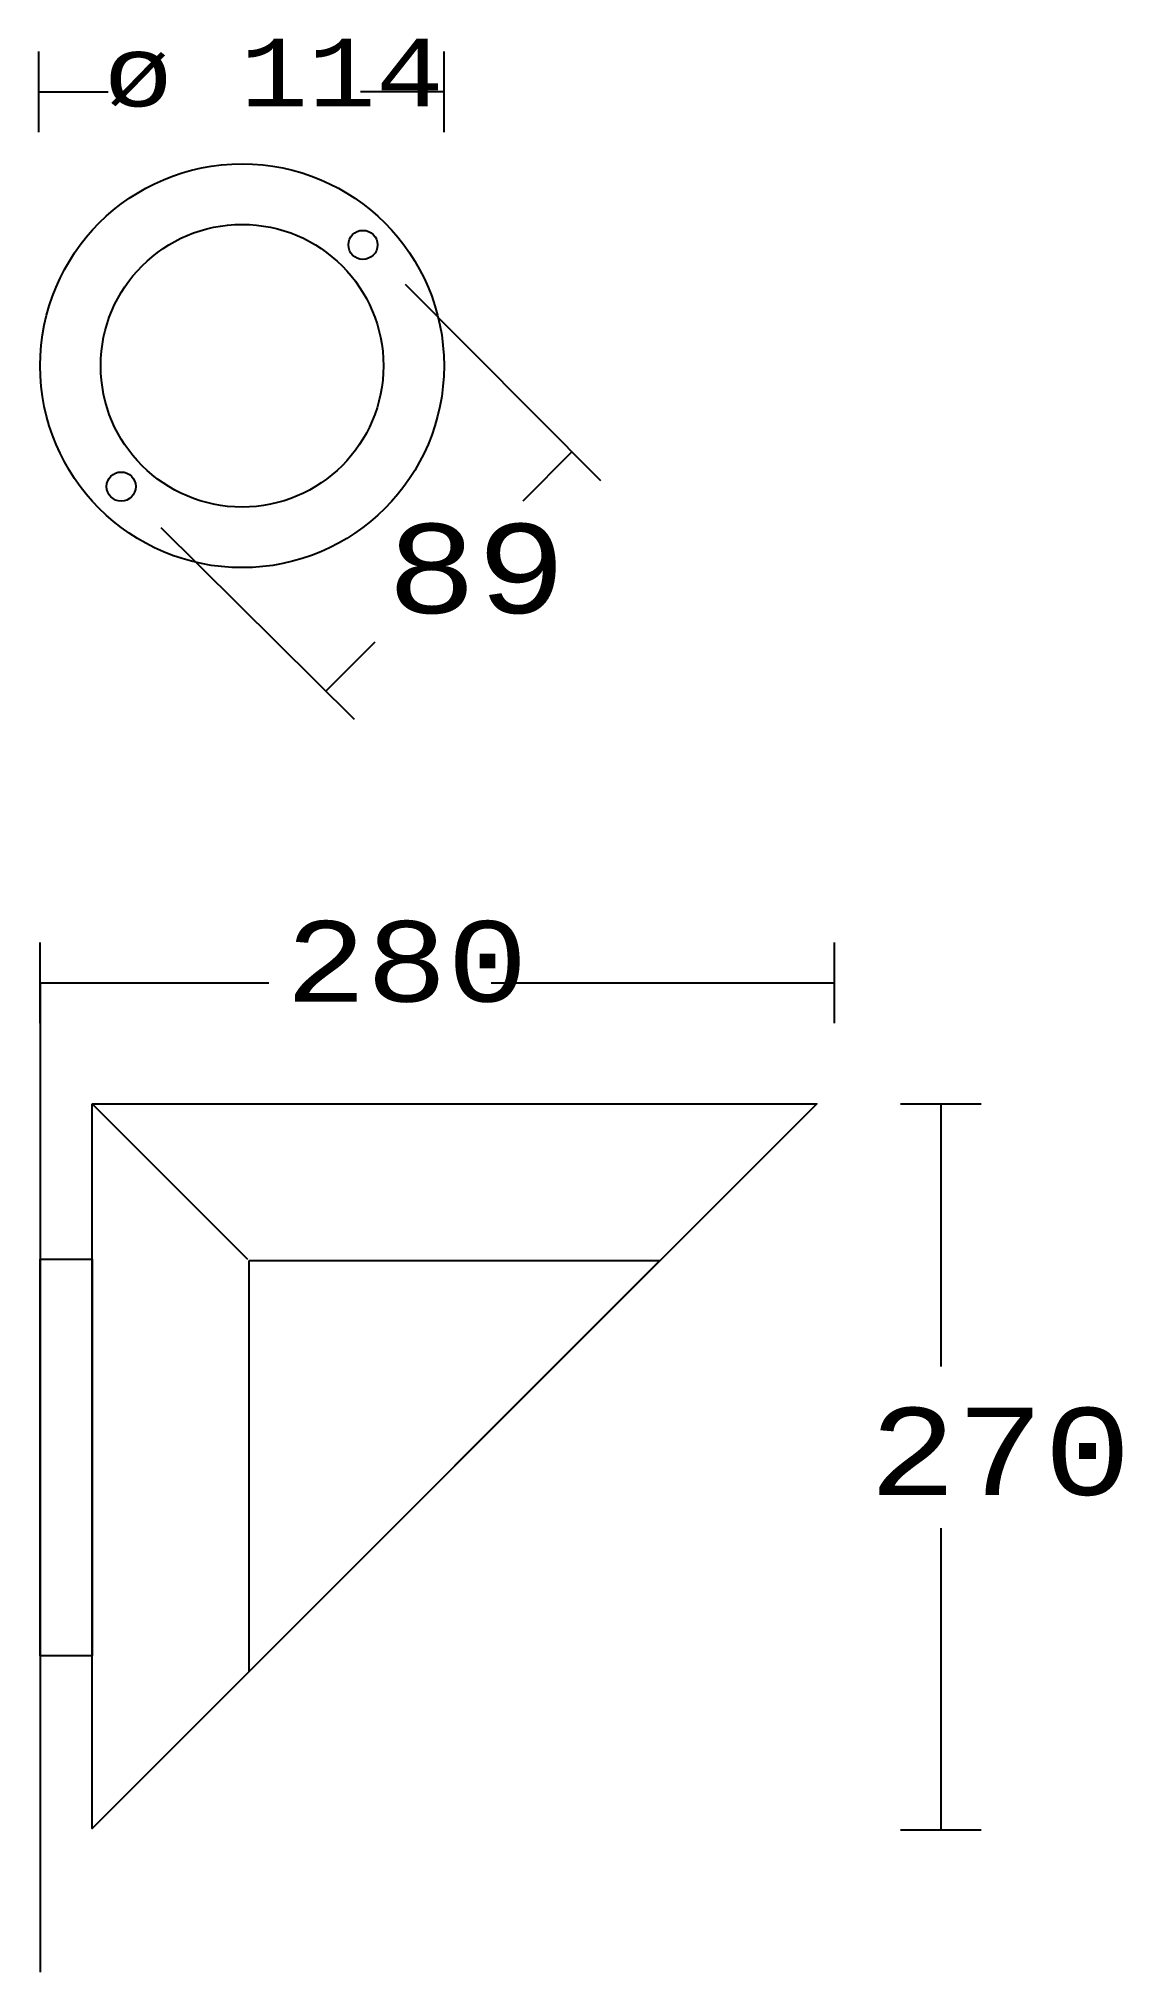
# Model space of a CAD drawing. Extents: x 21 to 131, y 0 to 198.
import ezdxf

# ---------------------------------------------------------------- set-up
doc = ezdxf.new("R2010")
doc.units = 0
doc.layers.add('LIVELLO_1', color=160, linetype='Continuous')
doc.styles.add('STD', font='txt')

# ---------------------------------------------------------------- blocks, each defined once
blk = doc.blocks.new('AI9-BLK1')
at = {"layer": 'LIVELLO_1', "color": 7}
for p, q in [((-42.977222, 89.127549), (-42.977222, 97.38527)), ((-1.521526, 89.127549), (-1.521526, 97.38527)), ((-42.977222, 93.256495), (-35.869473, 93.256495)), ((-1.521526, 93.256495), (-10.060368, 93.256495)), ((-5.50888, 73.57966), (14.472329, 53.515769)), ((11.550199, 56.435315), (6.526044, 51.411849)), ((-10.670667, 29.076261), (-30.466702, 48.685056)), ((-13.590213, 31.997358), (-8.564335, 37.022374)), ((-42.808757, -1.979896), (-42.808757, 6.277653)), ((38.384565, -1.979896), (38.384565, 6.277653)), ((-42.823054, 2.149051), (-42.823054, -99.023069)), ((-42.808757, 2.149051), (-19.428444, 2.149051)), ((3.283865, 2.149051), (38.384565, 2.149051)), ((-37.517434, -10.207473), (-21.640023, -26.085919)), ((53.393985, -10.239168), (45.134024, -10.239168)), ((49.26366, -10.239168), (49.26366, -37.081285)), ((49.26366, -53.596384), (49.26366, -84.475464)), ((53.393985, -84.475464), (45.134024, -84.475464))]:
    blk.add_line(p, q, dxfattribs=at)
for points in [[(-37.517434, -10.207473), (36.574339, -10.207473), (-37.517434, -84.300109)], [(-42.808757, -26.085919), (-37.517434, -26.085919), (-37.517434, -66.659497), (-42.808757, -66.659497)], [(-21.471558, -26.240603), (20.542243, -26.240603), (-21.471558, -68.252854)]]:
    blk.add_lwpolyline(points, close=True, dxfattribs=at)
for centre, radius in [((-22.180558, 65.25407), 20.647319), ((-22.180558, 65.25407), 14.453209), ((-9.82369, 77.610508), 1.488488), ((-34.536565, 52.897633), 1.489097)]:
    blk.add_circle(centre, radius, dxfattribs=at)
at = {"layer": 'LIVELLO_1', "color": 7, "attachment_point": 1, "style": 'STD'}
for s, insert, char_height in [('\\fCourier|b0|i0;\\H6.9223;\\C7;ø 114', (-36.253257, 98.697532), 6.922255), ('\\fCourier|b0|i0;\\H9.1328;\\C7;89', (-7.361825, 49.090782), 9.132842), ('\\fCourier|b0|i0;\\H8.2437;\\C7;280', (-17.739141, 8.47518), 8.243669), ('\\fCourier|b0|i0;\\H8.9180;\\C7;270', (41.924745, -41.295658), 8.917986)]:
    blk.add_mtext(s, dxfattribs=dict(at, insert=insert, char_height=char_height))

msp = doc.modelspace()

# ---------------------------------------------------------------- block references
at = {"layer": 'LIVELLO_1', "color": 7}
msp.add_blockref('AI9-BLK1', (63.489492, 99.073711), dxfattribs=at)

doc.saveas('drawing.dxf')
